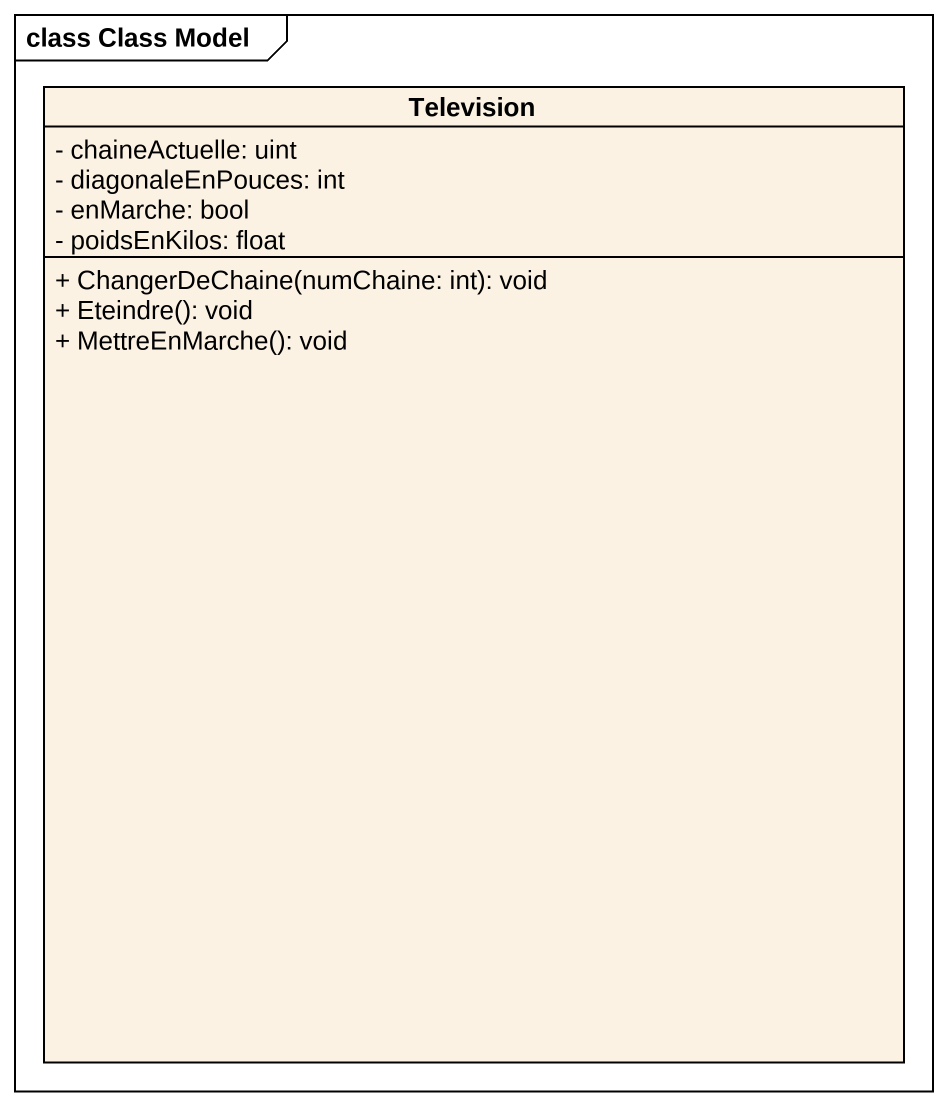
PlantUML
@startuml
mainframe class Class Model
hide circle
hide empty members
skinparam classAttributeIconSize 0
class Television {
  - chaineActuelle: uint
  - diagonaleEnPouces: int
  - enMarche: bool
  - poidsEnKilos: float
  + ChangerDeChaine(numChaine: int): void
  + Eteindre(): void
  + MettreEnMarche(): void
}
@enduml
